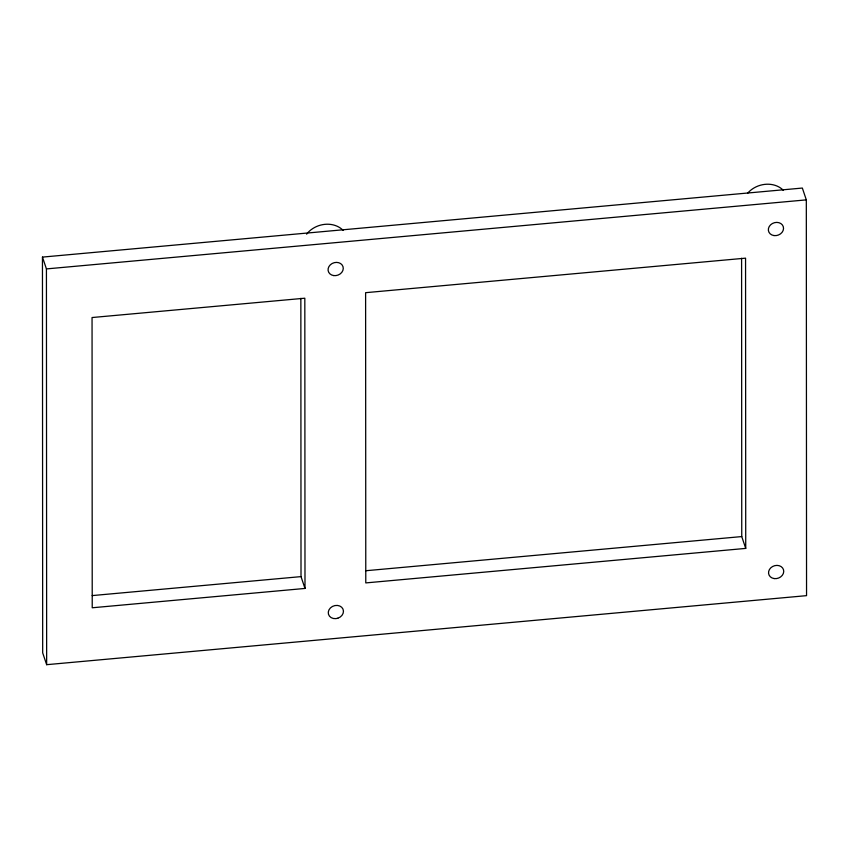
<?xml version="1.0" encoding="UTF-8"?>
<svg xmlns="http://www.w3.org/2000/svg" width="849" height="849" viewBox="0 0 849 849"><rect width="100%" height="100%" fill="white"/><g stroke="black" fill="none" stroke-linecap="round" stroke-linejoin="round"><path stroke-width="1.27" d="M42.45 257.098L802.347 188.053L806.317 199.876L806.55 595.648L46.653 664.682L42.683 652.87L42.45 257.098L46.43 268.91L46.653 664.682M46.43 268.91L806.317 199.876M92.18 595.595L301.013 576.62L304.993 588.442L92.223 607.778L92.053 317.537L304.823 298.211L304.993 588.442M365.76 570.74L741.75 536.579L745.73 548.401L365.781 582.913L365.611 292.682L745.56 258.16L745.73 548.401M741.591 258.276L741.75 536.579M300.854 298.317L301.013 576.62M747.619 193.254A23.146 19.495 -18.6 0 1 783.415 190.409M306.616 234.154A23.146 19.495 -18.6 0 1 343.145 230.419M337.838 618.21L335.864 618.624A7.715 6.495 -18.6 0 1 328.977 609.858A7.715 6.495 -18.6 0 1 341.68 607.258A7.715 6.495 -18.6 0 1 337.838 618.21M774.171 578.572A7.715 6.495 -18.6 0 0 783.478 569.647A7.715 6.495 -18.6 0 0 770.765 567.843A7.715 6.495 -18.6 0 0 774.171 578.572M333.699 275.575A7.715 6.495 -18.6 0 0 343.007 266.65A7.715 6.495 -18.6 0 0 330.293 264.846A7.715 6.495 -18.6 0 0 333.699 275.575M773.98 235.566A7.715 6.495 -18.6 0 0 783.277 226.641A7.715 6.495 -18.6 0 0 770.563 224.847A7.715 6.495 -18.6 0 0 773.98 235.566"/></g></svg>
